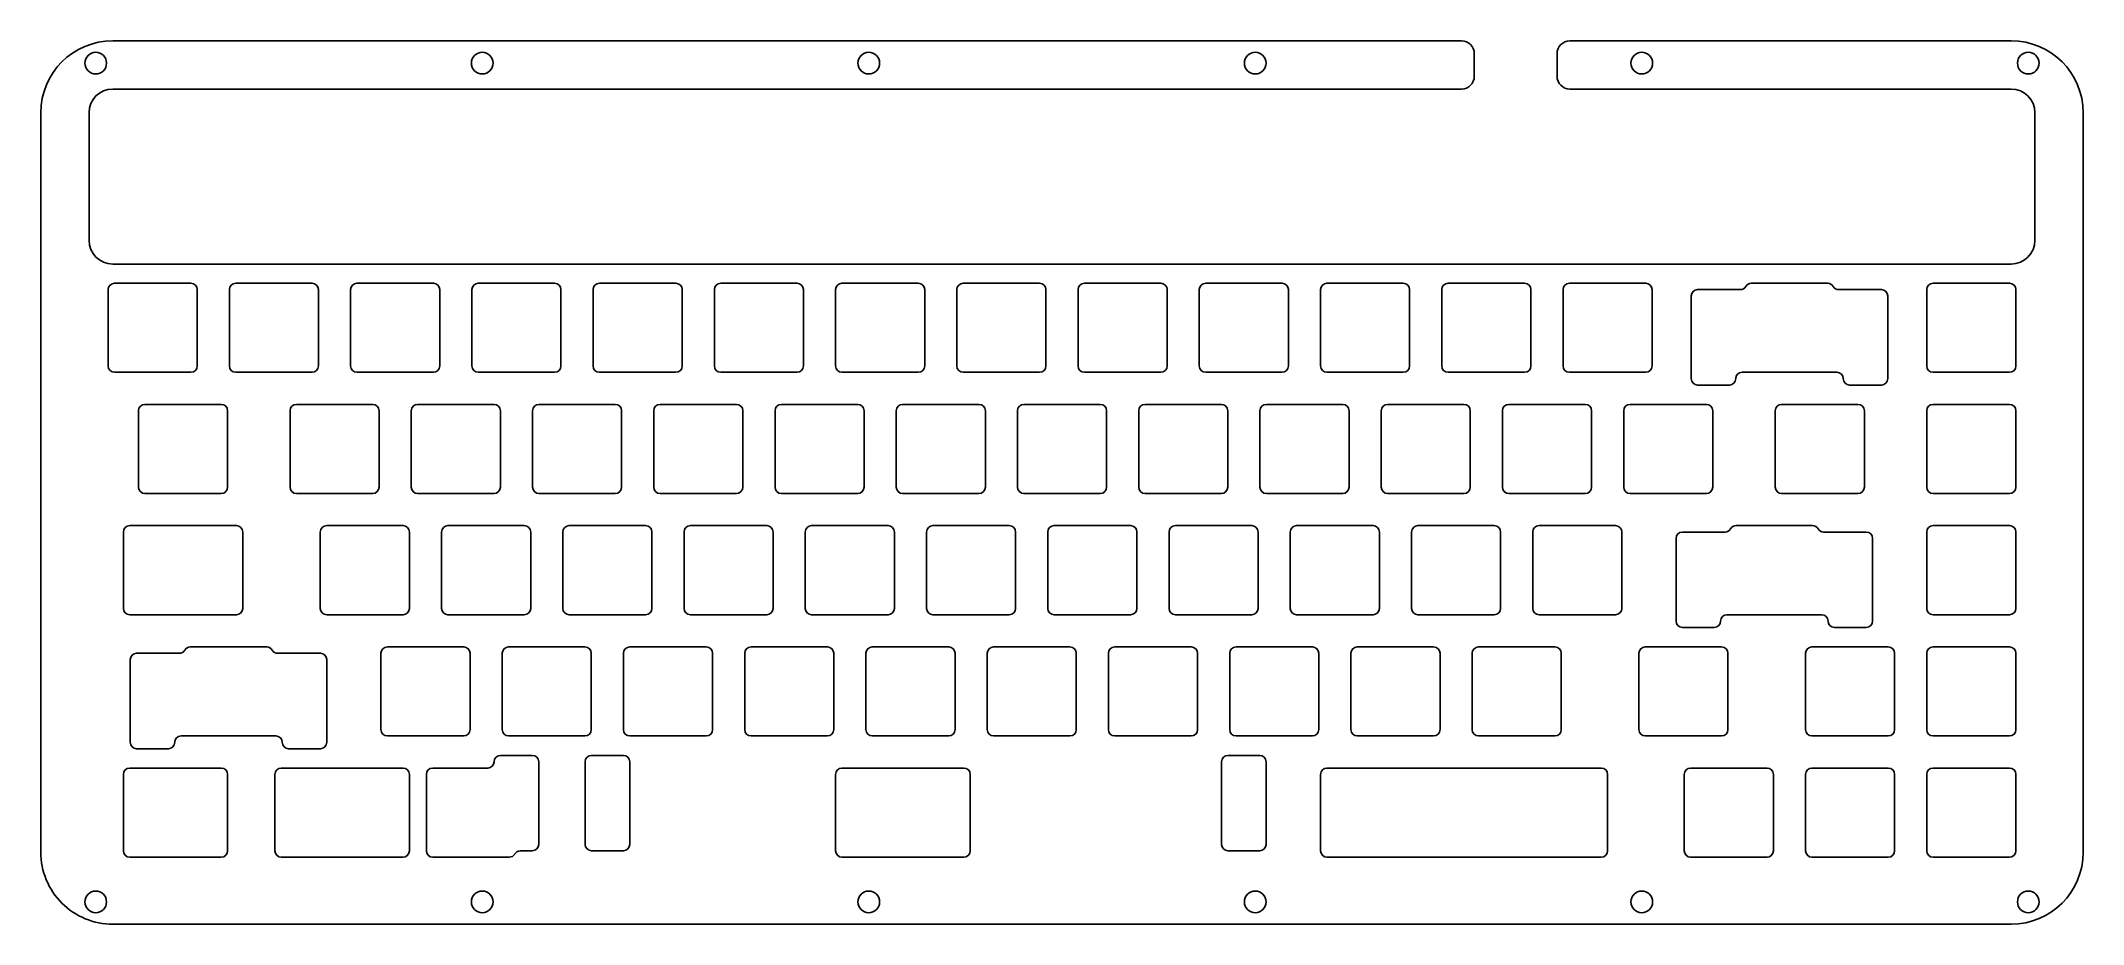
# Model space of a CAD drawing. Header units: centimetres. Extents: x 0.6 to 32.7, y 1 to 14.9.
import ezdxf

# ---------------------------------------------------------------- set-up
doc = ezdxf.new("R2010")
doc.units = ezdxf.units.CM
doc.header["$MEASUREMENT"] = 0
doc.layers.add('discipline-plate-blocker v1_0', color=7, linetype='Continuous')

msp = doc.modelspace()

# ---------------------------------------------------------------- linework, layer by layer
at = {"layer": 'discipline-plate-blocker v1_0'}
for p, q in [((22.926, 14.914), (1.733, 14.914)), ((31.561, 14.914), (24.626, 14.914)), ((23.126, 14.357), (23.126, 14.714)), ((24.426, 14.714), (24.426, 14.357)), ((1.733, 14.157), (22.926, 14.157)), ((24.626, 14.157), (31.561, 14.157)), ((0.603, 13.784), (0.603, 2.165)), ((1.36, 13.784), (1.36, 11.78)), ((31.935, 13.784), (31.935, 11.78)), ((32.692, 2.164), (32.692, 13.784)), ((31.561, 11.407), (1.733, 11.407)), ((1.66, 9.806), (1.66, 11.006)), ((1.76, 11.106), (2.96, 11.106)), ((3.06, 11.006), (3.06, 9.806)), ((3.565, 9.806), (3.565, 11.006)), ((3.665, 11.106), (4.865, 11.106)), ((4.965, 11.006), (4.965, 9.806)), ((5.47, 9.806), (5.47, 11.006)), ((5.57, 11.106), (6.77, 11.106)), ((6.87, 11.006), (6.87, 9.806)), ((7.375, 9.806), (7.375, 11.006)), ((7.475, 11.106), (8.675, 11.106)), ((8.775, 11.006), (8.775, 9.806)), ((9.28, 9.806), (9.28, 11.006)), ((9.38, 11.106), (10.58, 11.106)), ((10.68, 11.006), (10.68, 9.806)), ((11.185, 9.806), (11.185, 11.006)), ((11.285, 11.106), (12.485, 11.106)), ((12.585, 11.006), (12.585, 9.806)), ((13.09, 9.806), (13.09, 11.006)), ((13.19, 11.106), (14.39, 11.106)), ((14.49, 11.006), (14.49, 9.806)), ((14.995, 9.806), (14.995, 11.006)), ((15.095, 11.106), (16.295, 11.106)), ((16.395, 11.006), (16.395, 9.806)), ((16.9, 9.806), (16.9, 11.006)), ((17, 11.106), (18.2, 11.106)), ((18.3, 11.006), (18.3, 9.806)), ((18.805, 9.806), (18.805, 11.006)), ((18.905, 11.106), (20.105, 11.106)), ((20.205, 11.006), (20.205, 9.806)), ((20.71, 9.806), (20.71, 11.006)), ((20.81, 11.106), (22.01, 11.106)), ((22.11, 11.006), (22.11, 9.806)), ((22.615, 9.806), (22.615, 11.006)), ((22.715, 11.106), (23.915, 11.106)), ((24.015, 11.006), (24.015, 9.806)), ((24.52, 9.806), (24.52, 11.006)), ((24.62, 11.106), (25.82, 11.106)), ((25.92, 11.006), (25.92, 9.806)), ((26.634, 11.006), (27.305, 11.006)), ((27.478, 11.106), (28.678, 11.106)), ((28.851, 11.006), (29.522, 11.006)), ((30.235, 9.806), (30.235, 11.006)), ((30.335, 11.106), (31.535, 11.106)), ((31.635, 11.006), (31.635, 9.806)), ((26.534, 9.606), (26.534, 10.906)), ((29.622, 10.906), (29.622, 9.606)), ((2.96, 9.706), (1.76, 9.706)), ((4.865, 9.706), (3.665, 9.706)), ((6.77, 9.706), (5.57, 9.706)), ((8.675, 9.706), (7.475, 9.706)), ((10.58, 9.706), (9.38, 9.706)), ((12.485, 9.706), (11.285, 9.706)), ((14.39, 9.706), (13.19, 9.706)), ((16.295, 9.706), (15.095, 9.706)), ((18.2, 9.706), (17, 9.706)), ((20.105, 9.706), (18.905, 9.706)), ((22.01, 9.706), (20.81, 9.706)), ((23.915, 9.706), (22.715, 9.706)), ((25.82, 9.706), (24.62, 9.706)), ((28.822, 9.706), (27.334, 9.706)), ((31.535, 9.706), (30.335, 9.706)), ((27.134, 9.506), (26.634, 9.506)), ((29.522, 9.506), (29.022, 9.506)), ((2.137, 7.901), (2.137, 9.101)), ((2.237, 9.201), (3.437, 9.201)), ((3.537, 9.101), (3.537, 7.901)), ((4.518, 7.901), (4.518, 9.101)), ((4.618, 9.201), (5.818, 9.201)), ((5.918, 9.101), (5.918, 7.901)), ((6.423, 7.901), (6.423, 9.101)), ((6.523, 9.201), (7.723, 9.201)), ((7.823, 9.101), (7.823, 7.901)), ((8.328, 7.901), (8.328, 9.101)), ((8.428, 9.201), (9.628, 9.201)), ((9.728, 9.101), (9.728, 7.901)), ((10.233, 7.901), (10.233, 9.101)), ((10.333, 9.201), (11.533, 9.201)), ((11.633, 9.101), (11.633, 7.901)), ((12.138, 7.901), (12.138, 9.101)), ((12.238, 9.201), (13.438, 9.201)), ((13.538, 9.101), (13.538, 7.901)), ((14.043, 7.901), (14.043, 9.101)), ((14.143, 9.201), (15.343, 9.201)), ((15.443, 9.101), (15.443, 7.901)), ((15.948, 7.901), (15.948, 9.101)), ((16.048, 9.201), (17.248, 9.201)), ((17.348, 9.101), (17.348, 7.901)), ((17.853, 7.901), (17.853, 9.101)), ((17.953, 9.201), (19.153, 9.201)), ((19.253, 9.101), (19.253, 7.901)), ((19.758, 7.901), (19.758, 9.101)), ((19.858, 9.201), (21.058, 9.201)), ((21.158, 9.101), (21.158, 7.901)), ((21.663, 7.901), (21.663, 9.101)), ((21.763, 9.201), (22.963, 9.201)), ((23.063, 9.101), (23.063, 7.901)), ((23.568, 7.901), (23.568, 9.101)), ((23.668, 9.201), (24.868, 9.201)), ((24.968, 9.101), (24.968, 7.901)), ((25.473, 7.901), (25.473, 9.101)), ((25.573, 9.201), (26.773, 9.201)), ((26.873, 9.101), (26.873, 7.901)), ((27.854, 7.901), (27.854, 9.101)), ((27.954, 9.201), (29.154, 9.201)), ((29.254, 9.101), (29.254, 7.901)), ((30.235, 7.901), (30.235, 9.101)), ((30.335, 9.201), (31.535, 9.201)), ((31.635, 9.101), (31.635, 7.901)), ((3.437, 7.801), (2.237, 7.801)), ((5.818, 7.801), (4.618, 7.801)), ((7.723, 7.801), (6.523, 7.801)), ((9.628, 7.801), (8.428, 7.801)), ((11.533, 7.801), (10.333, 7.801)), ((13.438, 7.801), (12.238, 7.801)), ((15.343, 7.801), (14.143, 7.801)), ((17.248, 7.801), (16.048, 7.801)), ((19.153, 7.801), (17.953, 7.801)), ((21.058, 7.801), (19.858, 7.801)), ((22.963, 7.801), (21.763, 7.801)), ((24.868, 7.801), (23.668, 7.801)), ((26.773, 7.801), (25.573, 7.801)), ((29.154, 7.801), (27.954, 7.801)), ((31.535, 7.801), (30.335, 7.801)), ((1.899, 5.996), (1.899, 7.196)), ((1.999, 7.296), (3.675, 7.296)), ((3.775, 7.196), (3.775, 5.996)), ((4.994, 5.996), (4.994, 7.196)), ((5.094, 7.296), (6.294, 7.296)), ((6.394, 7.196), (6.394, 5.996)), ((6.899, 5.996), (6.899, 7.196)), ((6.999, 7.296), (8.199, 7.296)), ((8.299, 7.196), (8.299, 5.996)), ((8.804, 5.996), (8.804, 7.196)), ((8.904, 7.296), (10.104, 7.296)), ((10.204, 7.196), (10.204, 5.996)), ((10.709, 5.996), (10.709, 7.196)), ((10.809, 7.296), (12.009, 7.296)), ((12.109, 7.196), (12.109, 5.996)), ((12.614, 5.996), (12.614, 7.196)), ((12.714, 7.296), (13.914, 7.296)), ((14.014, 7.196), (14.014, 5.996)), ((14.519, 5.996), (14.519, 7.196)), ((14.619, 7.296), (15.819, 7.296)), ((15.919, 7.196), (15.919, 5.996)), ((16.424, 5.996), (16.424, 7.196)), ((16.524, 7.296), (17.724, 7.296)), ((17.824, 7.196), (17.824, 5.996)), ((18.329, 5.996), (18.329, 7.196)), ((18.429, 7.296), (19.629, 7.296)), ((19.729, 7.196), (19.729, 5.996)), ((20.234, 5.996), (20.234, 7.196)), ((20.334, 7.296), (21.534, 7.296)), ((21.634, 7.196), (21.634, 5.996)), ((22.139, 5.996), (22.139, 7.196)), ((22.239, 7.296), (23.439, 7.296)), ((23.539, 7.196), (23.539, 5.996)), ((24.044, 5.996), (24.044, 7.196)), ((24.144, 7.296), (25.344, 7.296)), ((25.444, 7.196), (25.444, 5.996)), ((26.296, 5.796), (26.296, 7.096)), ((26.396, 7.196), (27.067, 7.196)), ((27.24, 7.296), (28.44, 7.296)), ((28.613, 7.196), (29.284, 7.196)), ((29.384, 7.096), (29.384, 5.796)), ((30.235, 5.996), (30.235, 7.196)), ((30.335, 7.296), (31.535, 7.296)), ((31.635, 7.196), (31.635, 5.996)), ((3.675, 5.896), (1.999, 5.896)), ((6.294, 5.896), (5.094, 5.896)), ((8.199, 5.896), (6.999, 5.896)), ((10.104, 5.896), (8.904, 5.896)), ((12.009, 5.896), (10.809, 5.896)), ((13.914, 5.896), (12.714, 5.896)), ((15.819, 5.896), (14.619, 5.896)), ((17.724, 5.896), (16.524, 5.896)), ((19.629, 5.896), (18.429, 5.896)), ((21.534, 5.896), (20.334, 5.896)), ((23.439, 5.896), (22.239, 5.896)), ((25.344, 5.896), (24.144, 5.896)), ((28.584, 5.896), (27.096, 5.896)), ((31.535, 5.896), (30.335, 5.896)), ((26.896, 5.696), (26.396, 5.696)), ((29.284, 5.696), (28.784, 5.696)), ((2.007, 3.891), (2.007, 5.191)), ((2.107, 5.291), (2.778, 5.291)), ((2.951, 5.391), (4.151, 5.391)), ((4.324, 5.291), (4.995, 5.291)), ((5.095, 5.191), (5.095, 3.891)), ((5.947, 4.091), (5.947, 5.291)), ((6.047, 5.391), (7.247, 5.391)), ((7.347, 5.291), (7.347, 4.091)), ((7.852, 4.091), (7.852, 5.291)), ((7.952, 5.391), (9.152, 5.391)), ((9.252, 5.291), (9.252, 4.091)), ((9.757, 4.091), (9.757, 5.291)), ((9.857, 5.391), (11.057, 5.391)), ((11.157, 5.291), (11.157, 4.091)), ((11.662, 4.091), (11.662, 5.291)), ((11.762, 5.391), (12.962, 5.391)), ((13.062, 5.291), (13.062, 4.091)), ((13.567, 4.091), (13.567, 5.291)), ((13.667, 5.391), (14.867, 5.391)), ((14.967, 5.291), (14.967, 4.091)), ((15.472, 4.091), (15.472, 5.291)), ((15.572, 5.391), (16.772, 5.391)), ((16.872, 5.291), (16.872, 4.091)), ((17.377, 4.091), (17.377, 5.291)), ((17.477, 5.391), (18.677, 5.391)), ((18.777, 5.291), (18.777, 4.091)), ((19.282, 4.091), (19.282, 5.291)), ((19.382, 5.391), (20.582, 5.391)), ((20.682, 5.291), (20.682, 4.091)), ((21.187, 4.091), (21.187, 5.291)), ((21.287, 5.391), (22.487, 5.391)), ((22.587, 5.291), (22.587, 4.091)), ((23.092, 4.091), (23.092, 5.291)), ((23.192, 5.391), (24.392, 5.391)), ((24.492, 5.291), (24.492, 4.091)), ((25.711, 4.091), (25.711, 5.291)), ((25.811, 5.391), (27.011, 5.391)), ((27.111, 5.291), (27.111, 4.091)), ((28.33, 4.091), (28.33, 5.291)), ((28.43, 5.391), (29.63, 5.391)), ((29.73, 5.291), (29.73, 4.091)), ((30.235, 4.091), (30.235, 5.291)), ((30.335, 5.391), (31.535, 5.391)), ((31.635, 5.291), (31.635, 4.091)), ((4.295, 3.991), (2.807, 3.991)), ((7.247, 3.991), (6.047, 3.991)), ((9.152, 3.991), (7.952, 3.991)), ((11.057, 3.991), (9.857, 3.991)), ((12.962, 3.991), (11.762, 3.991)), ((14.867, 3.991), (13.667, 3.991)), ((16.772, 3.991), (15.572, 3.991)), ((18.677, 3.991), (17.477, 3.991)), ((20.582, 3.991), (19.382, 3.991)), ((22.487, 3.991), (21.287, 3.991)), ((24.392, 3.991), (23.192, 3.991)), ((27.011, 3.991), (25.811, 3.991)), ((29.63, 3.991), (28.43, 3.991)), ((31.535, 3.991), (30.335, 3.991)), ((2.607, 3.791), (2.107, 3.791)), ((4.995, 3.791), (4.495, 3.791)), ((7.825, 3.686), (8.325, 3.686)), ((8.425, 3.586), (8.425, 2.286)), ((9.155, 2.286), (9.155, 3.586)), ((9.255, 3.686), (9.755, 3.686)), ((9.855, 3.586), (9.855, 2.286)), ((19.155, 2.286), (19.155, 3.586)), ((19.255, 3.686), (19.755, 3.686)), ((19.855, 3.586), (19.855, 2.286)), ((1.899, 2.186), (1.899, 3.386)), ((1.999, 3.486), (3.437, 3.486)), ((3.537, 3.386), (3.537, 2.186)), ((4.28, 2.186), (4.28, 3.386)), ((4.38, 3.486), (6.294, 3.486)), ((6.394, 3.386), (6.394, 2.186)), ((6.661, 2.186), (6.661, 3.386)), ((6.761, 3.486), (7.625, 3.486)), ((13.09, 2.186), (13.09, 3.386)), ((13.19, 3.486), (15.105, 3.486)), ((15.205, 3.386), (15.205, 2.186)), ((20.71, 2.186), (20.71, 3.386)), ((20.81, 3.486), (25.12, 3.486)), ((25.22, 3.386), (25.22, 2.186)), ((26.425, 2.186), (26.425, 3.386)), ((26.525, 3.486), (27.725, 3.486)), ((27.825, 3.386), (27.825, 2.186)), ((28.33, 2.186), (28.33, 3.386)), ((28.43, 3.486), (29.63, 3.486)), ((29.73, 3.386), (29.73, 2.186)), ((30.235, 2.186), (30.235, 3.386)), ((30.335, 3.486), (31.535, 3.486)), ((31.635, 3.386), (31.635, 2.186)), ((3.437, 2.086), (1.999, 2.086)), ((6.294, 2.086), (4.38, 2.086)), ((7.961, 2.086), (6.761, 2.086)), ((8.325, 2.186), (8.134, 2.186)), ((9.755, 2.186), (9.255, 2.186)), ((15.105, 2.086), (13.19, 2.086)), ((19.755, 2.186), (19.255, 2.186)), ((25.12, 2.086), (20.81, 2.086)), ((27.725, 2.086), (26.525, 2.086)), ((29.63, 2.086), (28.43, 2.086)), ((31.535, 2.086), (30.335, 2.086)), ((1.734, 1.034), (31.561, 1.034))]:
    msp.add_line(p, q, dxfattribs=at)
for centre in [(1.465, 14.564), (7.538, 14.564), (13.611, 14.564), (19.684, 14.564), (25.757, 14.564), (31.83, 14.564), (1.465, 1.384), (7.538, 1.384), (13.611, 1.384), (19.684, 1.384), (25.757, 1.384), (31.83, 1.384)]:
    msp.add_circle(centre, 0.17, dxfattribs=at)
for centre, radius, start, end in [((1.733, 13.784), 1.131, 90, 180), ((22.926, 14.714), 0.2, 0, 90), ((24.626, 14.714), 0.2, 90, 180), ((31.561, 13.784), 1.131, 0, 90), ((1.733, 13.784), 0.373, 90, 180), ((22.926, 14.357), 0.2, 270, 0), ((24.626, 14.357), 0.2, 180, 270), ((31.561, 13.784), 0.373, 0, 90), ((1.733, 11.78), 0.373, 180, 270), ((31.561, 11.78), 0.373, 270, 0), ((1.76, 11.006), 0.1, 90, 180), ((2.96, 11.006), 0.1, 0, 90), ((3.665, 11.006), 0.1, 90, 180), ((4.865, 11.006), 0.1, 0, 90), ((5.57, 11.006), 0.1, 90, 180), ((6.77, 11.006), 0.1, 360, 90), ((7.475, 11.006), 0.1, 90, 180), ((8.675, 11.006), 0.1, 0, 90), ((9.38, 11.006), 0.1, 90, 180), ((10.58, 11.006), 0.1, 0, 90), ((11.285, 11.006), 0.1, 90, 180), ((12.485, 11.006), 0.1, 0, 90), ((13.19, 11.006), 0.1, 90, 180), ((14.39, 11.006), 0.1, 0, 90), ((15.095, 11.006), 0.1, 90, 180), ((16.295, 11.006), 0.1, 0, 90), ((17, 11.006), 0.1, 90, 180), ((18.2, 11.006), 0.1, 0, 90), ((18.905, 11.006), 0.1, 90, 180), ((20.105, 11.006), 0.1, 0, 90), ((20.81, 11.006), 0.1, 90, 180), ((22.01, 11.006), 0.1, 0, 90), ((22.715, 11.006), 0.1, 90, 180), ((23.915, 11.006), 0.1, 0, 90), ((24.62, 11.006), 0.1, 90, 180), ((25.82, 11.006), 0.1, 0, 90), ((26.634, 10.906), 0.1, 90, 180), ((27.305, 11.106), 0.1, 270, 330), ((27.478, 11.006), 0.1, 90, 150), ((28.678, 11.006), 0.1, 30, 90), ((28.851, 11.106), 0.1, 210, 270), ((29.522, 10.906), 0.1, 0, 90), ((30.335, 11.006), 0.1, 90, 180), ((31.535, 11.006), 0.1, 0, 90), ((1.76, 9.806), 0.1, 180, 270), ((2.96, 9.806), 0.1, 270, 0), ((3.665, 9.806), 0.1, 180, 270), ((4.865, 9.806), 0.1, 270, 0), ((5.57, 9.806), 0.1, 180, 270), ((6.77, 9.806), 0.1, 270, 0), ((7.475, 9.806), 0.1, 180, 270), ((8.675, 9.806), 0.1, 270, 0), ((9.38, 9.806), 0.1, 180, 270), ((10.58, 9.806), 0.1, 270, 0), ((11.285, 9.806), 0.1, 180, 270), ((12.485, 9.806), 0.1, 270, 0), ((13.19, 9.806), 0.1, 180, 270), ((14.39, 9.806), 0.1, 270, 0), ((15.095, 9.806), 0.1, 180, 270), ((16.295, 9.806), 0.1, 270, 0), ((17, 9.806), 0.1, 180, 270), ((18.2, 9.806), 0.1, 270, 0), ((18.905, 9.806), 0.1, 180, 270), ((20.105, 9.806), 0.1, 270, 0), ((20.81, 9.806), 0.1, 180, 270), ((22.01, 9.806), 0.1, 270, 0), ((22.715, 9.806), 0.1, 180, 270), ((23.915, 9.806), 0.1, 270, 0), ((24.62, 9.806), 0.1, 180, 270), ((25.82, 9.806), 0.1, 270, 0), ((27.334, 9.606), 0.1, 90, 180), ((28.822, 9.606), 0.1, 0, 90), ((30.335, 9.806), 0.1, 180, 270), ((31.535, 9.806), 0.1, 270, 0), ((26.634, 9.606), 0.1, 180, 270), ((27.134, 9.606), 0.1, 270, 0), ((29.022, 9.606), 0.1, 180, 270), ((29.522, 9.606), 0.1, 270, 0), ((2.237, 9.101), 0.1, 90, 180), ((3.437, 9.101), 0.1, 0, 90), ((4.618, 9.101), 0.1, 90, 180), ((5.818, 9.101), 0.1, 0, 90), ((6.523, 9.101), 0.1, 90, 180), ((7.723, 9.101), 0.1, 0, 90), ((8.428, 9.101), 0.1, 90, 180), ((9.628, 9.101), 0.1, 0, 90), ((10.333, 9.101), 0.1, 90, 180), ((11.533, 9.101), 0.1, 0, 90), ((12.238, 9.101), 0.1, 90, 180), ((13.438, 9.101), 0.1, 0, 90), ((14.143, 9.101), 0.1, 90, 180), ((15.343, 9.101), 0.1, 0, 90), ((16.048, 9.101), 0.1, 90, 180), ((17.248, 9.101), 0.1, 0, 90), ((17.953, 9.101), 0.1, 90, 180), ((19.153, 9.101), 0.1, 0, 90), ((19.858, 9.101), 0.1, 90, 180), ((21.058, 9.101), 0.1, 0, 90), ((21.763, 9.101), 0.1, 90, 180), ((22.963, 9.101), 0.1, 0, 90), ((23.668, 9.101), 0.1, 90, 180), ((24.868, 9.101), 0.1, 0, 90), ((25.573, 9.101), 0.1, 90, 180), ((26.773, 9.101), 0.1, 0, 90), ((27.954, 9.101), 0.1, 90, 180), ((29.154, 9.101), 0.1, 0, 90), ((30.335, 9.101), 0.1, 90, 180), ((31.535, 9.101), 0.1, 0, 90), ((2.237, 7.901), 0.1, 180, 270), ((3.437, 7.901), 0.1, 270, 0), ((4.618, 7.901), 0.1, 180, 270), ((5.818, 7.901), 0.1, 270, 0), ((6.523, 7.901), 0.1, 180, 270), ((7.723, 7.901), 0.1, 270, 0), ((8.428, 7.901), 0.1, 180, 270), ((9.628, 7.901), 0.1, 270, 0), ((10.333, 7.901), 0.1, 180, 270), ((11.533, 7.901), 0.1, 270, 0), ((12.238, 7.901), 0.1, 180, 270), ((13.438, 7.901), 0.1, 270, 0), ((14.143, 7.901), 0.1, 180, 270), ((15.343, 7.901), 0.1, 270, 0), ((16.048, 7.901), 0.1, 180, 270), ((17.248, 7.901), 0.1, 270, 0), ((17.953, 7.901), 0.1, 180, 270), ((19.153, 7.901), 0.1, 270, 0), ((19.858, 7.901), 0.1, 180, 270), ((21.058, 7.901), 0.1, 270, 0), ((21.763, 7.901), 0.1, 180, 270), ((22.963, 7.901), 0.1, 270, 0), ((23.668, 7.901), 0.1, 180, 270), ((24.868, 7.901), 0.1, 270, 0), ((25.573, 7.901), 0.1, 180, 270), ((26.773, 7.901), 0.1, 270, 0), ((27.954, 7.901), 0.1, 180, 270), ((29.154, 7.901), 0.1, 270, 0), ((30.335, 7.901), 0.1, 180, 270), ((31.535, 7.901), 0.1, 270, 0), ((1.999, 7.196), 0.1, 90, 180), ((3.675, 7.196), 0.1, 0, 90), ((5.094, 7.196), 0.1, 90, 180), ((6.294, 7.196), 0.1, 0, 90), ((6.999, 7.196), 0.1, 90, 180), ((8.199, 7.196), 0.1, 0, 90), ((8.904, 7.196), 0.1, 90, 180), ((10.104, 7.196), 0.1, 0, 90), ((10.809, 7.196), 0.1, 90, 180), ((12.009, 7.196), 0.1, 0, 90), ((12.714, 7.196), 0.1, 90, 180), ((13.914, 7.196), 0.1, 0, 90), ((14.619, 7.196), 0.1, 90, 180), ((15.819, 7.196), 0.1, 0, 90), ((16.524, 7.196), 0.1, 90, 180), ((17.724, 7.196), 0.1, 0, 90), ((18.429, 7.196), 0.1, 90, 180), ((19.629, 7.196), 0.1, 0, 90), ((20.334, 7.196), 0.1, 90, 180), ((21.534, 7.196), 0.1, 0, 90), ((22.239, 7.196), 0.1, 90, 180), ((23.439, 7.196), 0.1, 0, 90), ((24.144, 7.196), 0.1, 90, 180), ((25.344, 7.196), 0.1, 0, 90), ((26.396, 7.096), 0.1, 90, 180), ((27.067, 7.296), 0.1, 270, 330), ((27.24, 7.196), 0.1, 90, 150), ((28.44, 7.196), 0.1, 30, 90), ((28.613, 7.296), 0.1, 210, 270), ((29.284, 7.096), 0.1, 0, 90), ((30.335, 7.196), 0.1, 90, 180), ((31.535, 7.196), 0.1, 0, 90), ((1.999, 5.996), 0.1, 180, 270), ((3.675, 5.996), 0.1, 270, 0), ((5.094, 5.996), 0.1, 180, 270), ((6.294, 5.996), 0.1, 270, 0), ((6.999, 5.996), 0.1, 180, 270), ((8.199, 5.996), 0.1, 270, 0), ((8.904, 5.996), 0.1, 180, 270), ((10.104, 5.996), 0.1, 270, 0), ((10.809, 5.996), 0.1, 180, 270), ((12.009, 5.996), 0.1, 270, 0), ((12.714, 5.996), 0.1, 180, 270), ((13.914, 5.996), 0.1, 270, 0), ((14.619, 5.996), 0.1, 180, 270), ((15.819, 5.996), 0.1, 270, 0), ((16.524, 5.996), 0.1, 180, 270), ((17.724, 5.996), 0.1, 270, 0), ((18.429, 5.996), 0.1, 180, 270), ((19.629, 5.996), 0.1, 270, 0), ((20.334, 5.996), 0.1, 180, 270), ((21.534, 5.996), 0.1, 270, 0), ((22.239, 5.996), 0.1, 180, 270), ((23.439, 5.996), 0.1, 270, 0), ((24.144, 5.996), 0.1, 180, 270), ((25.344, 5.996), 0.1, 270, 0), ((26.396, 5.796), 0.1, 180, 270), ((26.896, 5.796), 0.1, 270, 0), ((27.096, 5.796), 0.1, 90, 180), ((28.584, 5.796), 0.1, 0, 90), ((28.784, 5.796), 0.1, 180, 270), ((29.284, 5.796), 0.1, 270, 0), ((30.335, 5.996), 0.1, 180, 270), ((31.535, 5.996), 0.1, 270, 0), ((2.107, 5.191), 0.1, 90, 180), ((2.778, 5.391), 0.1, 270, 330), ((2.951, 5.291), 0.1, 90, 150), ((4.151, 5.291), 0.1, 30, 90), ((4.324, 5.391), 0.1, 210, 270), ((4.995, 5.191), 0.1, 0, 90), ((6.047, 5.291), 0.1, 90, 180), ((7.247, 5.291), 0.1, 0, 90), ((7.952, 5.291), 0.1, 90, 180), ((9.152, 5.291), 0.1, 0, 90), ((9.857, 5.291), 0.1, 90, 180), ((11.057, 5.291), 0.1, 0, 90), ((11.762, 5.291), 0.1, 90, 180), ((12.962, 5.291), 0.1, 0, 90), ((13.667, 5.291), 0.1, 90, 180), ((14.867, 5.291), 0.1, 0, 90), ((15.572, 5.291), 0.1, 90, 180), ((16.772, 5.291), 0.1, 0, 90), ((17.477, 5.291), 0.1, 90, 180), ((18.677, 5.291), 0.1, 0, 90), ((19.382, 5.291), 0.1, 90, 180), ((20.582, 5.291), 0.1, 0, 90), ((21.287, 5.291), 0.1, 90, 180), ((22.487, 5.291), 0.1, 0, 90), ((23.192, 5.291), 0.1, 90, 180), ((24.392, 5.291), 0.1, 0, 90), ((25.811, 5.291), 0.1, 90, 180), ((27.011, 5.291), 0.1, 0, 90), ((28.43, 5.291), 0.1, 90, 180), ((29.63, 5.291), 0.1, 0, 90), ((30.335, 5.291), 0.1, 90, 180), ((31.535, 5.291), 0.1, 0, 90), ((2.107, 3.891), 0.1, 180, 270), ((2.607, 3.891), 0.1, 270, 0), ((2.807, 3.891), 0.1, 90, 180), ((4.295, 3.891), 0.1, 0, 90), ((4.495, 3.891), 0.1, 180, 270), ((4.995, 3.891), 0.1, 270, 0), ((6.047, 4.091), 0.1, 180, 270), ((7.247, 4.091), 0.1, 270, 0), ((7.952, 4.091), 0.1, 180, 270), ((9.152, 4.091), 0.1, 270, 0), ((9.857, 4.091), 0.1, 180, 270), ((11.057, 4.091), 0.1, 270, 0), ((11.762, 4.091), 0.1, 180, 270), ((12.962, 4.091), 0.1, 270, 0), ((13.667, 4.091), 0.1, 180, 270), ((14.867, 4.091), 0.1, 270, 0), ((15.572, 4.091), 0.1, 180, 270), ((16.772, 4.091), 0.1, 270, 0), ((17.477, 4.091), 0.1, 180, 270), ((18.677, 4.091), 0.1, 270, 0), ((19.382, 4.091), 0.1, 180, 270), ((20.582, 4.091), 0.1, 270, 0), ((21.287, 4.091), 0.1, 180, 270), ((22.487, 4.091), 0.1, 270, 0), ((23.192, 4.091), 0.1, 180, 270), ((24.392, 4.091), 0.1, 270, 0), ((25.811, 4.091), 0.1, 180, 270), ((27.011, 4.091), 0.1, 270, 0), ((28.43, 4.091), 0.1, 180, 270), ((29.63, 4.091), 0.1, 270, 0), ((30.335, 4.091), 0.1, 180, 270), ((31.535, 4.091), 0.1, 270, 0), ((7.625, 3.586), 0.1, 270, 0), ((7.825, 3.586), 0.1, 90, 180), ((8.325, 3.586), 0.1, 0, 90), ((9.255, 3.586), 0.1, 90, 180), ((9.755, 3.586), 0.1, 0, 90), ((19.255, 3.586), 0.1, 90, 180), ((19.755, 3.586), 0.1, 0, 90), ((1.999, 3.386), 0.1, 90, 180), ((3.437, 3.386), 0.1, 0, 90), ((4.38, 3.386), 0.1, 90, 180), ((6.294, 3.386), 0.1, 0, 90), ((6.761, 3.386), 0.1, 90, 180), ((13.19, 3.386), 0.1, 90, 180), ((15.105, 3.386), 0.1, 0, 90), ((20.81, 3.386), 0.1, 90, 180), ((25.12, 3.386), 0.1, 0, 90), ((26.525, 3.386), 0.1, 90, 180), ((27.725, 3.386), 0.1, 0, 90), ((28.43, 3.386), 0.1, 90, 180), ((29.63, 3.386), 0.1, 0, 90), ((30.335, 3.386), 0.1, 90, 180), ((31.535, 3.386), 0.1, 0, 90), ((8.325, 2.286), 0.1, 270, 0), ((9.255, 2.286), 0.1, 180, 270), ((9.755, 2.286), 0.1, 270, 0), ((19.255, 2.286), 0.1, 180, 270), ((19.755, 2.286), 0.1, 270, 0), ((1.733, 2.164), 1.131, 179.9838, 270.0129), ((1.999, 2.186), 0.1, 180, 270), ((3.437, 2.186), 0.1, 270, 0), ((4.38, 2.186), 0.1, 180, 270), ((6.294, 2.186), 0.1, 270, 0), ((6.761, 2.186), 0.1, 180, 270), ((7.961, 2.186), 0.1, 270, 330), ((8.134, 2.086), 0.1, 90, 150), ((13.19, 2.186), 0.1, 180, 270), ((15.105, 2.186), 0.1, 270, 0), ((20.81, 2.186), 0.1, 180, 270), ((25.12, 2.186), 0.1, 270, 360), ((26.525, 2.186), 0.1, 180, 270), ((27.725, 2.186), 0.1, 270, 0), ((28.43, 2.186), 0.1, 180, 270), ((29.63, 2.186), 0.1, 270, 0), ((30.335, 2.186), 0.1, 180, 270), ((31.535, 2.186), 0.1, 270, 0), ((31.561, 2.164), 1.131, 270, 0)]:
    msp.add_arc(centre, radius, start, end, dxfattribs=at)

doc.saveas('drawing.dxf')
